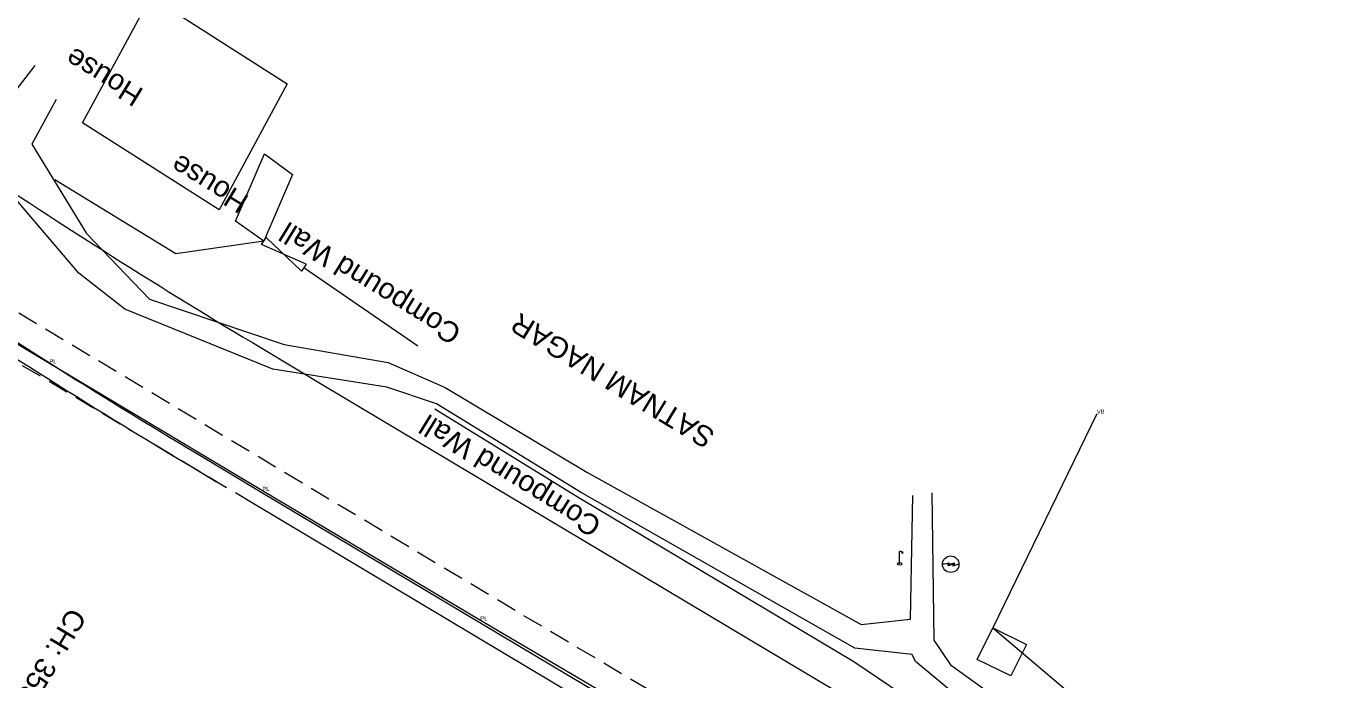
# Model space of a CAD drawing. Header units: metres. Extents: x 593168 to 611286, y 3401475 to 3412398.
# Drawn here: x 600056.3 to 600215.4, y 3408265.6 to 3408344.7 of the extents above; entities that cross this region are included whole.
import ezdxf

# ---------------------------------------------------------------- set-up
doc = ezdxf.new("R2010")
doc.units = ezdxf.units.M
doc.header["$MEASUREMENT"] = 0
doc.linetypes.add('DASHED', pattern=[0.75, 0.5, -0.25])
for name, color, linetype, lineweight in [('Compound Wall', 251, 'Continuous', 0), ('Electric Pole', 251, 'Continuous', 0), ('Existing IR Chainage', 7, 'Continuous', 0), ('Existing IR Track', 143, 'Continuous', 0), ('Gate', 251, 'Continuous', 0), ('IR PROP. DETAILS', 190, 'Continuous', 0), ('Lamp_Post', 251, 'Continuous', 0), ('Pipe Line', 4, 'Continuous', 0), ('Residential Building Pucca', 251, 'Continuous', 0), ('Residential Building Semipucca', 251, 'Continuous', 0), ('Subroad Edge', 34, 'Continuous', 0), ('Text1', 251, 'Continuous', 0), ('Village Area', 251, 'Continuous', 0), ('Village Area text', 251, 'Continuous', 0), ('Village Name', 7, 'Continuous', 0)]:
    doc.layers.add(name, color=color, linetype=linetype, lineweight=lineweight)
doc.styles.get("Standard").update_dxf_attribs({"font": 'arial_0.ttf'})
doc.styles.add('Style-Arial', font='arial_0.ttf')
doc.styles.add('Vill txt', font='arial_0.ttf', dxfattribs={"height": 3})

# ---------------------------------------------------------------- blocks, each defined once
blk = doc.blocks.new('GT')
at = {"layer": 'Gate'}
for p, q in [((-0.5, -0.5), (-0.5, 0.5)), ((-0.5, 0.5), (0.5, -0.5)), ((0.5, 0.5), (0.5, -0.5))]:
    blk.add_line(p, q, dxfattribs=at)
blk.add_lwpolyline([(0.5, 0.5), (-0.5, -0.5)], dxfattribs=at)
blk = doc.blocks.new('EP')
blk.add_hatch(color=8).paths.add_polyline_path([(-0.21, -0.05), (-0.21, 0.16), (-0.93, -0.01), (-0.31, 0.07), (-0.31, -0.19), (0.31, 0), (0.31, -0.24), (0.94, -0.01), (0.41, -0.1), (0.43, 0.15)])
at = {"color": 8}
for p, q in [((-0.93, -0.01), (-0.21, 0.16)), ((-0.31, 0.07), (-0.93, -0.01)), ((-0.31, -0.19), (-0.31, 0.07)), ((0.31, 0), (-0.31, -0.19)), ((-0.21, 0.16), (-0.21, -0.05)), ((-0.21, -0.05), (0.43, 0.15)), ((0.31, -0.24), (0.31, 0)), ((0.43, 0.15), (0.41, -0.1)), ((0.94, -0.01), (0.31, -0.24)), ((0.41, -0.1), (0.94, -0.01))]:
    blk.add_line(p, q, dxfattribs=at)
blk.add_circle((0, 0), 1, dxfattribs=at)
blk = doc.blocks.new('LP')
for points in [[(0, 0), (0, 1.5)], [(0.25, 1.35), (0.44, 1.35)]]:
    blk.add_lwpolyline(points)
for centre, radius, start, end in [((0.07, 0.99), 0.519, 57.6425, 97.3165), ((0.34, 1.33), 0.094, 11.7012, 168.0476)]:
    blk.add_arc(centre, radius, start, end)
at = {"extrusion": (0, 0, -1)}
blk.add_ellipse((0, 0.01), major_axis=(0.308, 0), ratio=0.400495, dxfattribs=at)
blk.add_ellipse((0.35, 1.36), major_axis=(0.0017, 0.0438), ratio=0.461056, start_param=1.74022, end_param=4.575836)

msp = doc.modelspace()

# ---------------------------------------------------------------- linework, layer by layer
at = {"layer": 'Compound Wall'}
for points in [[(600085.0898, 3408318.7018, 258.8582), (600074.4312, 3408317.1554, 258.7903), (600059.7993, 3408326.1084, 258.9742)], [(600103.7122, 3408305.9872, 258.2034), (600089.9187, 3408315.4676, 259.4551)], [(600105.765, 3408298.4011, 258.4254), (600123.1193, 3408287.7133, 258.5034), (600156.4593, 3408267.7863, 258.4864), (600206.8859, 3408233.7246, 258.8532)]]:
    msp.add_polyline3d(points, dxfattribs=at)
at = {"layer": 'Existing IR Track', "color": 88, "linetype": 'DASHED', "ltscale": 5, "flags": 128}
for points in [[(600371.7741, 3408059.102), (600352.7103, 3408073.6753), (600351.4286, 3408074.6873), (600348.6872, 3408076.7912), (600341.272, 3408082.5498), (600311.4863, 3408102.3599), (600287.0632, 3408120.9234), (600260.655, 3408148.6428), (600249.3309, 3408163.1641), (600235.3453, 3408181.8862), (600218.1266, 3408202.5097), (600199.1191, 3408221.1831), (600188.3962, 3408229.5465), (600164.7737, 3408244.6274), (600138.4067, 3408260.3476), (600113.8224, 3408274.9741), (600086.4067, 3408291.3862), (600061.2619, 3408306.475), (600034.6374, 3408322.3375), (600016.572, 3408333.1355), (599985.9365, 3408351.4066), (599957.6168, 3408368.3825), (599953.3616, 3408370.9223)], [(600083.7776, 3408286.917), (600055.7204, 3408303.7118), (600032.2978, 3408319.0446), (600014.0289, 3408328.626)]]:
    msp.add_lwpolyline(points, dxfattribs=at)
at = {"layer": 'Existing IR Track', "flags": 128}
msp.add_lwpolyline([(600308.851, 3408097.9517), (600295.5444, 3408107.3834), (600293.6546, 3408108.8504), (600291.8701, 3408110.2163), (600281.6032, 3408118.582), (600270.3986, 3408129.0294), (600255.7051, 3408145.2896), (600244.6044, 3408159.775), (600229.3954, 3408181.1272), (600215.5063, 3408198.1644), (600213.6383, 3408200.2358), (600195.5917, 3408217.2245), (600184.5278, 3408225.9536), (600162.0459, 3408240.2023), (600135.3862, 3408256.1082), (600117.2637, 3408266.9192), (600083.7776, 3408286.917)], dxfattribs=at)
at = {"layer": 'IR PROP. DETAILS'}
for points in [[(599954.0019, 3408370.5401), (599953.3622, 3408370.9233, -0.01226359), (599989.6282, 3408347.9762), (600039.7902, 3408314.4861, 0.01232338), (600076.2357, 3408291.4315), (600079.3461, 3408289.5697)], [(600049.0153, 3408328.3781, 0.01232338), (600084.8361, 3408305.7188), (600092.3352, 3408301.2299), (600125.8132, 3408281.2368), (600143.9297, 3408270.4294), (600170.7831, 3408254.4079), (600194.1815, 3408239.5784), (600206.4922, 3408229.8656), (600225.5656, 3408211.9104), (600228.1688, 3408209.0236), (600242.6633, 3408191.2438), (600258.018, 3408169.6872), (600268.5306, 3408155.969), (600282.2928, 3408140.7394), (600292.5685, 3408131.1582), (600293.371, 3408130.5043), (600283.0945, 3408119.483)], [(600283.1188, 3408119.509), (600282.7052, 3408119.846), (600271.594, 3408130.2063), (600256.9941, 3408146.3629), (600245.9525, 3408160.7713), (600230.7289, 3408182.144), (600216.7789, 3408199.2558), (600214.8371, 3408201.4091), (600196.6873, 3408218.495), (600185.498, 3408227.3229), (600162.924, 3408241.63), (600136.245, 3408257.5475), (600118.1223, 3408268.3585), (600084.6377, 3408288.3555), (600077.132, 3408292.8484, -0.01232338), (600040.6865, 3408315.903)]]:
    msp.add_lwpolyline(points, format="xyb", dxfattribs=at)
at = {"layer": 'Pipe Line'}
msp.add_polyline3d([(600196.803, 3408218.776, 259.189), (600178.618, 3408232.53, 259.195), (600163.125, 3408242.123, 259.196), (600136.915, 3408257.691, 259.167), (600111.276, 3408272.775, 259.1), (600084.915, 3408288.453, 258.998), (600059.13, 3408303.882, 258.969), (599984.187, 3408348.936, 258.923), (599955.791, 3408365.898, 258.994), (599931.935, 3408380.325, 258.94), (599908.133, 3408394.497, 258.927), (599879.266, 3408411.472, 258.87), (599856.958, 3408424.961, 258.89), (599831.098, 3408440.387, 259.174), (599813.093, 3408451.16, 258.999), (599790.189, 3408464.58, 258.696)], dxfattribs=at)
at = {"layer": 'Residential Building Pucca'}
msp.add_polyline3d([(600087.9093, 3408337.7244, 261.6564), (600079.6929, 3408322.4975, 259.823), (600063.1288, 3408332.9958, 258.6283), (600071.3911, 3408348.308, 258.6283)], close=True, dxfattribs=at)
at = {"layer": 'Residential Building Semipucca'}
for points in [[(600088.5525, 3408326.7688, 260.0539), (600085.0898, 3408318.7018, 258.8582), (600081.6638, 3408321.1023, 259.847), (600085.1584, 3408329.2437, 259.847)], [(600175.4727, 3408266.0582, 261.5974), (600171.3861, 3408268.0629, 261.5025), (600173.2734, 3408271.8822, 261.5785), (600177.3609, 3408269.8771, 261.5785)]]:
    msp.add_polyline3d(points, close=True, dxfattribs=at)
at = {"layer": 'Subroad Edge'}
for points in [[(599726.0049, 3408512.9598, 257.8805), (599750.3013, 3408496.3323, 258.2194), (599767.5428, 3408485.9494, 258.5763), (599790.1942, 3408472.5447, 258.4984), (599816.6152, 3408456.7961, 258.5843), (599834.2788, 3408446.1735, 258.6603), (599860.5023, 3408430.3828, 258.6063), (599882.9644, 3408417.084, 258.6553), (599911.3693, 3408400.082, 258.7443), (599934.8299, 3408386.0384, 258.7073), (599958.964, 3408371.5989, 258.8742), (599972.739, 3408363.2805, 258.8133), (599986.9567, 3408355.4239, 258.8063), (600019.2669, 3408336.5066, 258.7773), (600034.3917, 3408327.6145, 258.8313), (600051.2856, 3408332.0389, 257.9485), (600057.4122, 3408339.9546, 257.8835)], [(600059.9713, 3408335.8342, 257.8485), (600057.0262, 3408330.4178, 257.9275), (600063.6066, 3408319.6151, 258.0705), (600071.2276, 3408311.6548, 258.2574), (600087.5276, 3408306.1806, 258.2614), (600100.1102, 3408304.0053, 258.3394), (600107.0389, 3408300.959, 258.3104), (600124.1532, 3408290.7094, 258.2394), (600157.3354, 3408272.3014, 258.4754), (600163.3323, 3408272.9117, 258.6003), (600163.602, 3408287.8968, 258.5064)], [(600356.8889, 3408081.0218, 258.7313), (600331.2988, 3408104.5269, 258.6403), (600299.6422, 3408143.7859, 258.5473), (600288.3426, 3408158.182, 258.6843), (600221.6275, 3408224.3598, 258.6303), (600201.1635, 3408239.5254, 258.8023), (600169.4299, 3408263.2607, 258.6893), (600163.9089, 3408267.816, 258.6263), (600163.5282, 3408268.6479, 258.5753), (600156.5847, 3408269.4234, 258.4834), (600123.3808, 3408288.3093, 258.3794), (600105.9804, 3408299.0042, 258.3154), (600099.9755, 3408300.9935, 258.3704), (600086.1647, 3408303.1934, 258.2804), (600068.2746, 3408310.4504, 258.3764), (600062.7119, 3408314.8112, 258.3244), (600054.3427, 3408324.6072, 257.9765)], [(600368.3276, 3408132.7017, 258.3963), (600366.1053, 3408110.4822, 258.4034), (600358.3422, 3408083.7346, 258.6723), (600333.9695, 3408106.0658, 258.5983), (600302.2929, 3408145.4931, 258.5044), (600293.487, 3408156.4086, 258.6553), (600223.3747, 3408226.4983, 258.7833), (600210.7312, 3408235.853, 258.8243), (600209.5668, 3408236.7547, 258.8503), (600202.4877, 3408241.9739, 258.7993), (600172.0147, 3408264.5688, 258.7093), (600168.2839, 3408267.27, 258.6563), (600166.1761, 3408270.401, 258.6223), (600165.9626, 3408288.2335, 258.4814)]]:
    msp.add_polyline3d(points, dxfattribs=at)
at = {"layer": 'Village Area'}
msp.add_polyline3d([(600185.8673, 3408297.7964, 266.7959), (600173.2734, 3408271.8822, 261.5785), (600230.5466, 3408223.2798, 260.7707), (600272.9782, 3408210.3454, 257.7406), (600302.9387, 3408182.6108, 258.0445), (600293.3344, 3408160.1491, 259.0672), (600324.5815, 3408161.0123, 259.0562), (600334.663, 3408162.8268, 258.8336)], dxfattribs=at)

# ---------------------------------------------------------------- block references
at = {"layer": 'Electric Pole', "xscale": 0.9997078269552191, "yscale": 0.9997078269552191, "zscale": 0.9997078269552191}
msp.add_blockref('EP', (600168.1913, 3408279.5779, 261.5605), dxfattribs=at)
at = {"layer": 'Gate', "xscale": 5.811838488732158, "yscale": 0.9997078268772505, "zscale": 5.811838488732158, "rotation": 326.3120825937048}
msp.add_blockref('GT', (600087.5043, 3408317.0847, 156.3202), dxfattribs=at)
at = {"layer": 'Lamp_Post', "xscale": 0.9997078269552191, "yscale": 0.9997078269552191, "zscale": 0.9997078269552191}
msp.add_blockref('LP', (600162.0032, 3408279.6192, 261.4255), dxfattribs=at)

# ---------------------------------------------------------------- texts
at = {"layer": 'Existing IR Chainage', "color": 7, "lineweight": 0, "insert": (600053.1097, 3408257.8324), "char_height": 2.5, "attachment_point": 6, "rotation": 239.208373, "line_spacing_factor": 0.60036, "style": 'Style-Arial'}
msp.add_mtext('CH: 353100', dxfattribs=at)
at = {"layer": 'Pipe Line'}
for p in [(600059.13, 3408303.882, 258.969), (600084.915, 3408288.453, 258.998), (600111.276, 3408272.775, 259.1)]:
    msp.add_text('PL', height=0.5, dxfattribs=at).set_placement(p)
at = {"layer": 'Text1'}
for s, p in [('House', (600070.6769, 3408336.9792, 156.3202)), ('House', (600083.4405, 3408324.0328, 156.3202)), ('Compound Wall', (600109.1817, 3408308.1284, 52.6885)), ('Compound Wall', (600126.1246, 3408284.838, 52.6885))]:
    msp.add_text(s, height=2.5, rotation=148.408608, dxfattribs=at).set_placement(p)
at = {"layer": 'Village Area text'}
msp.add_text('VB', height=0.5, dxfattribs=at).set_placement((600185.867, 3408297.796, 266.796))
at = {"layer": 'Village Name', "style": 'Vill txt'}
msp.add_text('SATNAM NAGAR', height=2.5, rotation=148.676336, dxfattribs=at).set_placement((600139.8514, 3408295.5969, 156.3202))

doc.saveas('drawing.dxf')
